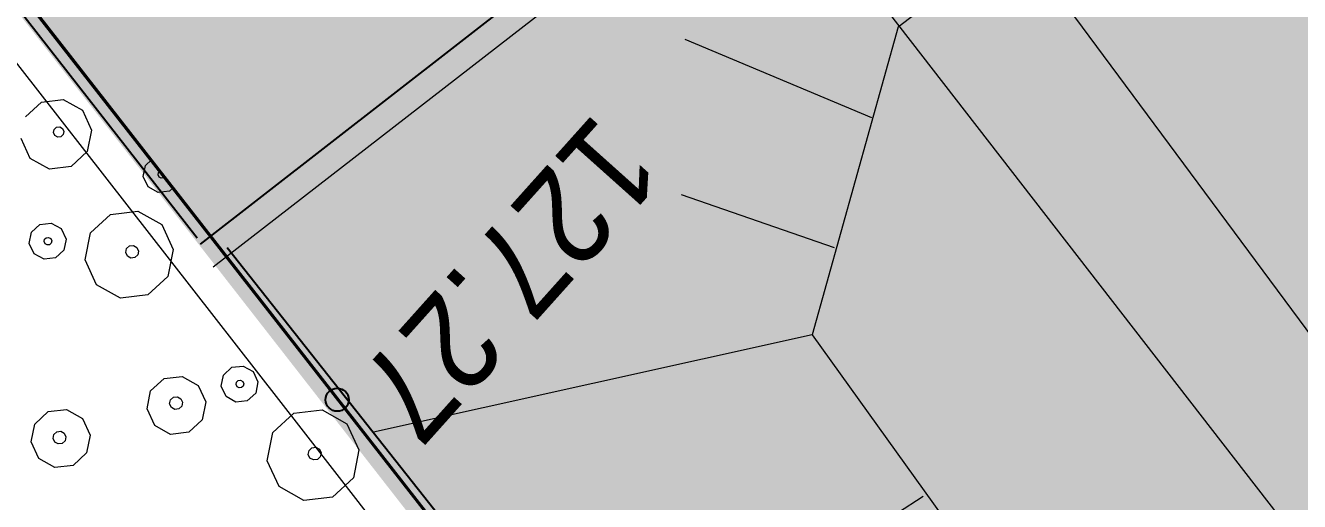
# Model space of a CAD drawing. Header units: metres. Extents: x -2858 to 512, y -1995 to 1252.
# Drawn here: x -928.56 to -923.05, y -882.68 to -880.62 of the extents above; entities that cross this region are included whole.
import ezdxf
from ezdxf.enums import TextEntityAlignment as Align
from ezdxf.lldxf.tags import DXFTag

# ---------------------------------------------------------------- set-up
doc = ezdxf.new("R2010")
doc.units = ezdxf.units.M
doc.header["$PDMODE"] = 33
doc.header["$PDSIZE"] = 0.1
for name, color, linetype in [('Calque commun', 7, 'Continuous'), ('Calque11', 7, 'Continuous'), ('Calque14', 7, 'Continuous'), ('Calque15', 7, 'Continuous'), ('Calque17', 7, 'Continuous')]:
    doc.layers.add(name, color=color, linetype=linetype)
doc.styles.add('Arial12', font='arial.ttf', dxfattribs={"width": 0.9, "height": 0.41584})
tags = doc.linetypes.add('DASHDOT2', pattern=[0.5, 0.25, -0.125, 0, -0.125]).pattern_tags.tags
tags[10:11] = [DXFTag(74, 4), DXFTag(75, 0), DXFTag(340, '0'), DXFTag(46, 1.0), DXFTag(50, 0.0), DXFTag(44, 0.0), DXFTag(45, 0.0)]
tags[8:9] = [DXFTag(74, 4), DXFTag(75, 0), DXFTag(340, '0'), DXFTag(46, 1.0), DXFTag(50, 0.0), DXFTag(44, 0.0), DXFTag(45, 0.0)]
tags[6:7] = [DXFTag(74, 4), DXFTag(75, 0), DXFTag(340, '0'), DXFTag(46, 1.0), DXFTag(50, 0.0), DXFTag(44, 0.0), DXFTag(45, 0.0)]
tags[4:5] = [DXFTag(74, 4), DXFTag(75, 0), DXFTag(340, '0'), DXFTag(46, 1.0), DXFTag(50, 0.0), DXFTag(44, 0.0), DXFTag(45, 0.0)]
tags = doc.linetypes.add('HIDDEN', pattern=[0.375, 0.25, -0.125]).pattern_tags.tags
tags[6:7] = [DXFTag(74, 4), DXFTag(75, 0), DXFTag(340, '0'), DXFTag(46, 1.0), DXFTag(50, 0.0), DXFTag(44, 0.0), DXFTag(45, 0.0)]
tags[4:5] = [DXFTag(74, 4), DXFTag(75, 0), DXFTag(340, '0'), DXFTag(46, 1.0), DXFTag(50, 0.0), DXFTag(44, 0.0), DXFTag(45, 0.0)]

# ---------------------------------------------------------------- blocks, each defined once
blk = doc.blocks.new('PointTopo_SPE')
at = {"layer": 'Calque commun', "color": 1, "linetype": 'ByBlock', "lineweight": -2}
blk.add_point((0, 0), dxfattribs=at)
blk = doc.blocks.new('geometrebondepartleger')
at = {"layer": 'Calque commun', "color": 3, "linetype": 'HIDDEN', "lineweight": 18}
blk.add_line((127.6994, 67.7265), (142.0277, 145.8978), dxfattribs=at)
at = {"layer": 'Calque commun', "color": 10, "linetype": 'DASHDOT2', "lineweight": 18, "flags": 128}
blk.add_lwpolyline([(45.2867, 98.0868), (42.9361, 93.8756), (22.4919, 69.3549), (46.896, 54.8213), (60.0219, 76.4824), (130.1549, 64.2531), (145.3143, 148.376), (109.3485, 154.881), (91.263, 130.1164), (87.3779, 124.8321), (86.3313, 123.2789), (83.8109, 118.8118), (74.9183, 102.5858), (72.6157, 98.3586), (63.0649, 85.9136), (45.1583, 97.9611)], close=True, dxfattribs=at)
at = {"layer": 'Calque11', "color": 7, "linetype": 'Continuous', "lineweight": 9}
blk.add_polyline3d([(125.0277, 35.9078, 79), (133.3383, 81.851, 79), (145.3136, 148.3761, 79)], dxfattribs=at)
at = {"layer": 'Calque17', "color": 1, "linetype": 'Continuous', "lineweight": 9}
for points in [[(125.174, 36.6886, 79), (126.5286, 44.1348, 79), (125.0378, 35.9435, 79), (126.4161, 43.4883, 79), (128.681, 56.0642, 79), (129.9759, 63.1341, 79), (132.1933, 75.6042, 79), (133.3383, 81.851, 79), (135.2222, 92.3412, 79), (136.4776, 99.3268, 79), (138.1727, 108.7115, 79), (140.4846, 121.4626, 79), (141.0933, 124.9318, 79)], [(125.3707, 36.6528, 79), (126.7254, 44.0992, 79), (125.2346, 35.9078, 79), (126.6129, 43.4526, 79), (128.8778, 56.0285, 79), (130.1727, 63.0986, 79), (132.3901, 75.5687, 79), (133.5351, 81.8153, 79), (135.4191, 92.3058, 79), (136.6745, 99.2914, 79), (138.3695, 108.676, 79), (140.6815, 121.4274, 79), (141.2903, 124.8972, 79)]]:
    blk.add_polyline3d(points, dxfattribs=at)
at = {"layer": 'Calque14', "color": 0, "linetype": 'ByBlock', "lineweight": -2}
blk.add_blockref('PointTopo_SPE', (138.1727, 108.7115, 206.2658), dxfattribs=at)
at = {"layer": 'Calque15', "color": 1, "linetype": 'ByBlock', "lineweight": -2, "style": 'Arial12', "width": 0.9}
blk.add_text('127.27', height=0.41584, dxfattribs=at).set_placement((136.4919, 109.126, 206.2658), align=Align.TOP_LEFT)
blk = doc.blocks.new('DimLine13677')
at = {"layer": 'Calque commun', "color": 1, "linetype": 'Continuous', "lineweight": 9}
blk.add_line((63.6487, 94.1473), (65.2435, 101.8812), dxfattribs=at)
blk = doc.blocks.new('pattern')
at = {"layer": 'Calque commun', "color": 54, "linetype": 'Continuous', "lineweight": 9}
for p, q in [((68.0407, 97.6026), (68.1471, 97.6655)), ((68.1471, 97.6655), (68.2702, 97.6538)), ((68.2702, 97.6538), (68.3629, 97.5719)), ((67.9915, 97.4892), (68.0407, 97.6026)), ((68.3629, 97.5719), (68.3897, 97.4513)), ((68.0184, 97.3686), (67.9915, 97.4892)), ((68.1527, 97.4735), (68.1596, 97.4894)), ((68.1565, 97.4566), (68.1527, 97.4735)), ((68.1596, 97.4894), (68.1745, 97.4982)), ((68.1745, 97.4982), (68.1918, 97.4965)), ((68.1918, 97.4965), (68.2047, 97.4851)), ((68.2085, 97.4682), (68.2016, 97.4523)), ((68.2047, 97.4851), (68.2085, 97.4682)), ((68.1695, 97.4452), (68.1565, 97.4566)), ((68.1867, 97.4435), (68.1695, 97.4452)), ((68.2016, 97.4523), (68.1867, 97.4435)), ((68.3897, 97.4513), (68.3406, 97.3379)), ((68.1111, 97.2868), (68.0184, 97.3686)), ((68.3406, 97.3379), (68.2341, 97.275)), ((68.2341, 97.275), (68.1111, 97.2868)), ((68.0934, 97.0357), (68.1131, 97.0811)), ((68.1131, 97.0811), (68.1557, 97.1062)), ((68.1557, 97.1062), (68.2049, 97.1015)), ((68.2049, 97.1015), (68.242, 97.0688)), ((68.1042, 96.9875), (68.0934, 97.0357)), ((68.1556, 97.0306), (68.1598, 97.0401)), ((68.1579, 97.0205), (68.1556, 97.0306)), ((68.1657, 97.0136), (68.1579, 97.0205)), ((68.1598, 97.0401), (68.1687, 97.0454)), ((68.1687, 97.0454), (68.179, 97.0444)), ((68.1849, 97.0179), (68.176, 97.0126)), ((68.179, 97.0444), (68.1868, 97.0375)), ((68.1891, 97.0274), (68.1849, 97.0179)), ((68.1868, 97.0375), (68.1891, 97.0274)), ((68.2527, 97.0205), (68.233, 96.9752)), ((68.242, 97.0688), (68.2527, 97.0205)), ((68.1412, 96.9547), (68.1042, 96.9875)), ((68.176, 97.0126), (68.1657, 97.0136)), ((68.233, 96.9752), (68.1905, 96.95)), ((68.2967, 96.8981), (68.3281, 96.9707)), ((68.3281, 96.9707), (68.3963, 97.0109)), ((68.3963, 97.0109), (68.475, 97.0034)), ((68.475, 97.0034), (68.5343, 96.9511)), ((68.1905, 96.95), (68.1412, 96.9547)), ((68.5343, 96.9511), (68.5515, 96.8739)), ((68.3139, 96.8209), (68.2967, 96.8981)), ((68.3897, 96.8808), (68.3966, 96.8966)), ((68.3934, 96.8639), (68.3897, 96.8808)), ((68.4064, 96.8524), (68.3934, 96.8639)), ((68.3966, 96.8966), (68.4115, 96.9054)), ((68.4236, 96.8508), (68.4064, 96.8524)), ((68.4115, 96.9054), (68.4287, 96.9038)), ((68.4385, 96.8596), (68.4236, 96.8508)), ((68.4287, 96.9038), (68.4417, 96.8923)), ((68.4454, 96.8755), (68.4385, 96.8596)), ((68.4417, 96.8923), (68.4454, 96.8755)), ((68.5515, 96.8739), (68.5201, 96.8013)), ((68.3732, 96.7686), (68.3139, 96.8209)), ((68.5201, 96.8013), (68.4519, 96.7611)), ((68.4519, 96.7611), (68.3732, 96.7686)), ((68.7373, 96.6206), (68.7687, 96.6931)), ((68.7687, 96.6931), (68.8368, 96.7334)), ((68.8368, 96.7334), (68.9156, 96.7259)), ((68.9156, 96.7259), (68.9749, 96.6735)), ((68.9749, 96.6735), (68.9921, 96.5963)), ((68.7545, 96.5434), (68.7373, 96.6206)), ((68.8377, 96.6047), (68.8446, 96.6206)), ((68.8414, 96.5878), (68.8377, 96.6047)), ((68.8544, 96.5764), (68.8414, 96.5878)), ((68.8446, 96.6206), (68.8595, 96.6294)), ((68.8716, 96.5747), (68.8544, 96.5764)), ((68.8595, 96.6294), (68.8767, 96.6277)), ((68.8865, 96.5835), (68.8716, 96.5747)), ((68.8767, 96.6277), (68.8897, 96.6163)), ((68.8934, 96.5994), (68.8865, 96.5835)), ((68.8897, 96.6163), (68.8934, 96.5994)), ((68.9921, 96.5963), (68.9606, 96.5237)), ((68.8138, 96.491), (68.7545, 96.5434)), ((68.9606, 96.5237), (68.8925, 96.4835)), ((67.9303, 96.4256), (68.0324, 96.4859)), ((68.0324, 96.4859), (68.1506, 96.4747)), ((68.1506, 96.4747), (68.2395, 96.3961)), ((68.8925, 96.4835), (68.8138, 96.491)), ((67.8831, 96.3167), (67.9303, 96.4256)), ((68.2395, 96.3961), (68.2653, 96.2803)), ((67.9089, 96.2009), (67.8831, 96.3167)), ((68.0283, 96.3025), (68.0352, 96.3184)), ((68.0321, 96.2856), (68.0283, 96.3025)), ((68.0352, 96.3184), (68.0501, 96.3272)), ((68.0501, 96.3272), (68.0674, 96.3255)), ((68.0674, 96.3255), (68.0803, 96.3141)), ((68.0803, 96.3141), (68.0841, 96.2972)), ((67.7317, 96.2471), (67.7536, 96.245)), ((67.7536, 96.245), (67.7907, 96.2123)), ((68.0451, 96.2742), (68.0321, 96.2856)), ((68.0623, 96.2725), (68.0451, 96.2742)), ((68.0772, 96.2813), (68.0623, 96.2725)), ((68.0841, 96.2972), (68.0772, 96.2813)), ((68.2653, 96.2803), (68.2181, 96.1714)), ((67.7907, 96.2123), (67.8014, 96.164)), ((67.9978, 96.1224), (67.9089, 96.2009)), ((67.7247, 96.1561), (67.7154, 96.1569)), ((67.7211, 96.1885), (67.7277, 96.1879)), ((67.7337, 96.1613), (67.7247, 96.1561)), ((67.7277, 96.1879), (67.7355, 96.181)), ((67.7378, 96.1709), (67.7337, 96.1613)), ((67.7355, 96.181), (67.7378, 96.1709)), ((67.8014, 96.164), (67.7817, 96.1186)), ((68.2181, 96.1714), (68.1159, 96.1111)), ((67.7392, 96.0935), (67.7046, 96.0968)), ((67.7817, 96.1186), (67.7392, 96.0935)), ((68.1159, 96.1111), (67.9978, 96.1224)), ((68.1864, 96.0042), (68.2061, 96.0496)), ((68.2061, 96.0496), (68.2487, 96.0747)), ((68.2487, 96.0747), (68.2979, 96.07)), ((68.2979, 96.07), (68.335, 96.0373)), ((68.335, 96.0373), (68.3457, 95.989)), ((68.1972, 95.9559), (68.1864, 96.0042)), ((68.2486, 95.9991), (68.2528, 96.0086)), ((68.2509, 95.9889), (68.2486, 95.9991)), ((68.2587, 95.9821), (68.2509, 95.9889)), ((68.2528, 96.0086), (68.2617, 96.0139)), ((68.269, 95.9811), (68.2587, 95.9821)), ((68.2617, 96.0139), (68.272, 96.0129)), ((68.278, 95.9864), (68.269, 95.9811)), ((68.272, 96.0129), (68.2798, 96.006)), ((68.2821, 95.9959), (68.278, 95.9864)), ((68.2798, 96.006), (68.2821, 95.9959)), ((68.3457, 95.989), (68.3261, 95.9437)), ((68.2343, 95.9232), (68.1972, 95.9559)), ((68.2835, 95.9185), (68.2343, 95.9232)), ((68.3261, 95.9437), (68.2835, 95.9185)), ((67.7812, 95.8176), (67.8629, 95.8658)), ((67.8629, 95.8658), (67.9574, 95.8568)), ((67.7434, 95.7305), (67.7812, 95.8176)), ((67.9574, 95.8568), (68.0286, 95.794)), ((68.0286, 95.794), (68.0492, 95.7013)), ((67.7641, 95.6378), (67.7434, 95.7305)), ((67.8596, 95.7191), (67.8652, 95.7318)), ((67.8626, 95.7056), (67.8596, 95.7191)), ((67.873, 95.6964), (67.8626, 95.7056)), ((67.8652, 95.7318), (67.8771, 95.7388)), ((67.8868, 95.6951), (67.873, 95.6964)), ((67.8771, 95.7388), (67.8909, 95.7375)), ((67.8987, 95.7022), (67.8868, 95.6951)), ((67.8909, 95.7375), (67.9012, 95.7284)), ((67.9042, 95.7149), (67.8987, 95.7022)), ((67.9012, 95.7284), (67.9042, 95.7149)), ((68.0492, 95.7013), (68.0115, 95.6143)), ((67.8352, 95.575), (67.7641, 95.6378)), ((67.9297, 95.566), (67.8352, 95.575))]:
    blk.add_line(p, q, dxfattribs=at)
at = {"layer": 'Calque commun', "color": 7, "linetype": 'Continuous', "lineweight": 9}
mesh = blk.add_polyface(dxfattribs=at)
corners = [(70.8497, 113.5412), (53.8349, 19.1692), (74.7282, 106.3237), (76.0435, 113.5984), (74.769, 106.1763), (58.8077, 18.2701), (114.1703, 105.207), (114.1703, 98.5387)]
mesh.append_faces([[corners[k] for k in face] for face in [(3, 4, 6)]], dxfattribs={"vtx0": -1, "vtx1": -1, "color": 7})
mesh.append_faces([[corners[k] for k in face] for face in [(3, 2, 4)]], dxfattribs={"vtx0": -1, "vtx2": -1, "color": 7})
mesh.append_faces([[corners[k] for k in face] for face in [(5, 2, 1)]], dxfattribs={"vtx1": -1, "color": 7})
mesh.append_faces([[corners[k] for k in face] for face in [(0, 1, 2), (3, 0, 2)]], dxfattribs={"vtx1": -1, "vtx2": -1, "color": 7})
mesh.append_faces([[corners[k] for k in face] for face in [(4, 7, 6)]], dxfattribs={"vtx2": -1, "color": 7})

msp = doc.modelspace()

# ---------------------------------------------------------------- hatches: boundary and pattern name
at = {"layer": 'Calque commun', "linetype": 'Continuous', "lineweight": 9}
msp.add_hatch(color=61, dxfattribs=at).paths.add_polyline_path([(-918.2079, -893.8825), (-916.5629, -892.6296), (-917.5223, -891.3631), (-916.1075, -890.1747), (-921.7717, -882.6417), (-916.3827, -878.5909), (-915.2537, -880.1049), (-910.1333, -876.1781), (-913.9288, -871.1459), (-925.3159, -879.9973), (-925.4332, -879.8671), (-921.9658, -877.1299), (-923.7684, -874.7759), (-926.612, -876.9811), (-932.4056, -869.5053), (-927.375, -865.5524), (-931.3441, -860.2801), (-939.5198, -866.5326)])

# ---------------------------------------------------------------- linework, layer by layer
at = {"layer": 'Calque commun', "color": 160, "linetype": 'ByBlock', "lineweight": -2}
for p, q in [((-939.5958, -866.4144), (-927.8152, -881.534)), ((-925.4866, -879.7563), (-927.8014, -881.5624)), ((-918.0616, -893.7502), (-927.6847, -881.5782))]:
    msp.add_line(p, q, dxfattribs=at)
at = {"layer": 'Calque commun', "color": 20, "linetype": 'Continuous', "lineweight": 9}
msp.add_line((-913.9809, -870.984), (-927.7459, -881.6609), dxfattribs=at)
at = {"layer": 'Calque commun', "color": 7, "linetype": 'Continuous', "lineweight": 9}
for p, q in [((-924.7818, -880.621), (-914.7015, -872.8336)), ((-924.7818, -880.621), (-925.1542, -881.9543)), ((-924.8965, -881.0148), (-925.7036, -880.6759)), ((-925.0572, -881.5777), (-925.7197, -881.3479)), ((-925.1542, -881.9543), (-927.0525, -882.3751)), ((-925.1542, -881.9543), (-923.4706, -884.2975)), ((-924.6743, -882.6544), (-925.2594, -883.0317))]:
    msp.add_line(p, q, dxfattribs=at)

# ---------------------------------------------------------------- block references
at = {"layer": 'Calque commun', "color": 0, "linetype": 'ByBlock', "lineweight": -2, "rotation": 228.1617603435354}
for name, p in [('geometrebondepartleger', (-916.0371, -706.7784)), ('pattern', (-954.4467, -766.6559))]:
    msp.add_blockref(name, p, dxfattribs=at)
at = {"layer": 'Calque commun', "color": 1, "linetype": 'Continuous', "lineweight": 9, "rotation": 228.1617603435354}
msp.add_blockref('DimLine13677', (-954.4467, -766.6559), dxfattribs=at)

doc.saveas('drawing.dxf')
